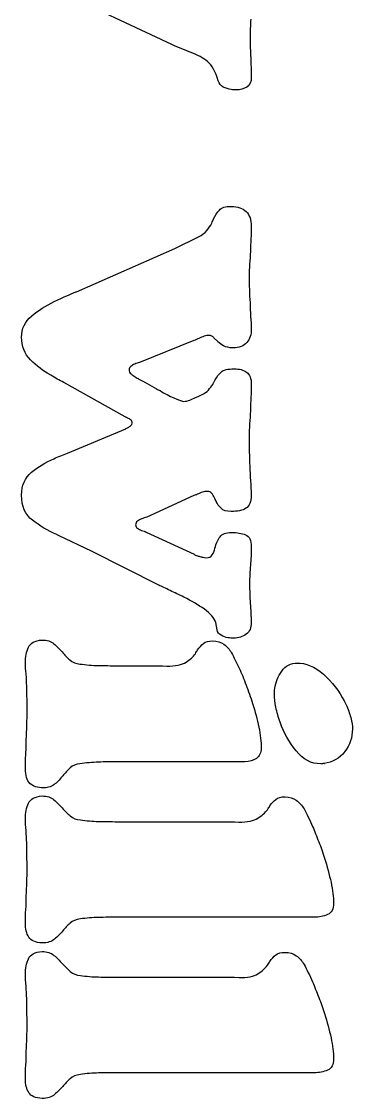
# Model space of a CAD drawing. Extents: x 0 to 771, y 958 to 1701.
# Drawn here: x 691.7 to 709.6, y 1391.6 to 1449.7 of the extents above; entities that cross this region are included whole.
import ezdxf

# ---------------------------------------------------------------- set-up
doc = ezdxf.new("R2010")
doc.units = 0
doc.layers.add('H0114_Printing', color=7, linetype='CONTINUOUS')

msp = doc.modelspace()

# ---------------------------------------------------------------- linework, layer by layer
at = {"layer": 'H0114_Printing', "color": 4}
for points in [[(699.824883, 1448.485364), (693.436883, 1451.490364)], [(703.295882, 1446.036364), (703.156882, 1446.036364)], [(694.676483, 1435.152564), (699.991483, 1437.486564), (701.262482, 1438.110564)], [(694.653483, 1435.152564), (694.676483, 1435.152564)], [(701.008482, 1432.517564), (698.073483, 1431.339564)], [(697.311483, 1428.404564), (694.006483, 1430.253564)], [(697.449483, 1428.335564), (697.426483, 1428.335564), (697.403483, 1428.358564)], [(694.191483, 1426.440564), (697.334483, 1427.757564)], [(701.008482, 1424.152564), (698.466483, 1422.997564)], [(699.113483, 1419.322565), (695.485483, 1421.148564), (693.752483, 1421.980564)], [(698.443483, 1422.188564), (701.031482, 1420.986564)], [(702.256482, 1416.919565), (702.186482, 1417.312565)], [(696.881483, 1414.978765), (696.904483, 1414.978765)], [(696.904483, 1414.978765), (699.313483, 1414.978765), (699.544483, 1414.955765)], [(706.600482, 1415.117765), (706.658482, 1415.117765), (706.739482, 1415.117765)], [(705.353482, 1413.452765), (705.353482, 1413.603765)], [(703.758482, 1409.802765), (696.903483, 1409.802765)], [(707.940482, 1409.686765), (707.895482, 1409.686765), (707.848482, 1409.686765)], [(708.056482, 1409.709765), (707.987482, 1409.709765)], [(708.033482, 1409.709765), (708.056482, 1409.709765)], [(696.881383, 1406.567365), (696.904383, 1406.567365)], [(696.904383, 1406.567365), (703.204382, 1406.567365), (703.434382, 1406.544365)], [(707.502382, 1401.414365), (696.908383, 1401.414365)], [(696.881383, 1398.179165), (696.904383, 1398.179165)], [(696.904383, 1398.179165), (703.204382, 1398.179165), (703.434382, 1398.156165)], [(707.502382, 1393.026165), (696.908383, 1393.026165)]]:
    msp.add_lwpolyline(points, dxfattribs=at)
for points in [[(704.081882, 1449.848364), (704.066882, 1449.679364), (704.054882, 1449.510364), (704.047882, 1449.340364)], [(704.047882, 1449.340364), (704.039882, 1449.171364), (704.035882, 1449.002364), (704.035882, 1448.832364)], [(704.035882, 1448.832364), (704.035882, 1448.647364), (704.039882, 1448.466364), (704.047882, 1448.289364)], [(700.368882, 1448.243364), (700.190882, 1448.312364), (700.009882, 1448.393364), (699.824883, 1448.485364)], [(700.865882, 1448.046364), (700.711882, 1448.108364), (700.545882, 1448.173364), (700.368882, 1448.243364)], [(701.745882, 1447.561364), (701.498882, 1447.762364), (701.205882, 1447.923364), (700.865882, 1448.046364)], [(704.047882, 1448.289364), (704.054882, 1448.112364), (704.066882, 1447.939364), (704.081882, 1447.769364)], [(702.324882, 1446.521364), (702.184882, 1447.014364), (701.991882, 1447.361364), (701.745882, 1447.561364)], [(704.081882, 1447.769364), (704.081882, 1447.600364), (704.085882, 1447.426364), (704.093882, 1447.249364)], [(704.093882, 1447.249364), (704.100882, 1447.072364), (704.104882, 1446.891364), (704.104882, 1446.706364)], [(702.589882, 1446.186364), (702.458882, 1446.255364), (702.370882, 1446.367364), (702.324882, 1446.521364)], [(704.104882, 1446.706364), (704.104882, 1446.459364), (704.023882, 1446.286364), (703.861882, 1446.186364)], [(703.017882, 1446.059364), (702.863882, 1446.075364), (702.721882, 1446.116364), (702.589882, 1446.186364)], [(703.156882, 1446.036364), (703.110882, 1446.036364), (703.064882, 1446.044364), (703.017882, 1446.059364)], [(703.861882, 1446.186364), (703.700882, 1446.086364), (703.511882, 1446.036364), (703.295882, 1446.036364)], [(702.071482, 1439.080564), (702.163482, 1439.265564), (702.268482, 1439.423564), (702.383482, 1439.554564)], [(702.383482, 1439.554564), (702.498482, 1439.685564), (702.710482, 1439.751564), (703.018482, 1439.751564)], [(703.018482, 1439.751564), (703.373482, 1439.751564), (703.642482, 1439.658564), (703.827482, 1439.473564)], [(703.827482, 1439.473564), (704.012482, 1439.288564), (704.105482, 1439.027564), (704.105482, 1438.688564)], [(701.701482, 1438.445564), (701.809482, 1438.576564), (701.901482, 1438.711564), (701.979482, 1438.849564)], [(701.979482, 1438.849564), (701.994482, 1438.895564), (702.009482, 1438.938564), (702.025482, 1438.977564)], [(702.025482, 1438.977564), (702.040482, 1439.015564), (702.055482, 1439.050564), (702.071482, 1439.080564)], [(701.262482, 1438.110564), (701.447482, 1438.202564), (701.593482, 1438.314564), (701.701482, 1438.445564)], [(704.105482, 1438.688564), (704.105482, 1438.456564), (704.097482, 1438.229564), (704.081482, 1438.006564)], [(704.081482, 1438.006564), (704.066482, 1437.783564), (704.058482, 1437.555564), (704.058482, 1437.324564)], [(704.058482, 1437.324564), (704.043482, 1437.093564), (704.027482, 1436.866564), (704.012482, 1436.643564)], [(704.012482, 1436.643564), (703.997482, 1436.419564), (703.989482, 1436.192564), (703.989482, 1435.960564)], [(703.989482, 1435.960564), (703.989482, 1435.730564), (703.993482, 1435.498564), (704.001482, 1435.268564)], [(704.001482, 1435.268564), (704.008482, 1435.036564), (704.020482, 1434.798564), (704.035482, 1434.551564)], [(693.474483, 1434.621564), (693.690483, 1434.728564), (693.898483, 1434.825564), (694.098483, 1434.909564)], [(694.098483, 1434.909564), (694.299483, 1434.994564), (694.484483, 1435.075564), (694.653483, 1435.152564)], [(692.261483, 1433.835564), (692.623483, 1434.143564), (693.028483, 1434.405564), (693.474483, 1434.621564)], [(704.035482, 1434.551564), (704.035482, 1434.443564), (704.039482, 1434.332564), (704.047482, 1434.216564)], [(704.047482, 1434.216564), (704.054482, 1434.100564), (704.058482, 1433.981564), (704.058482, 1433.858564)], [(691.719483, 1432.702564), (691.719483, 1433.149564), (691.900483, 1433.527564), (692.261483, 1433.835564)], [(704.058482, 1433.858564), (704.074482, 1433.750564), (704.085482, 1433.634564), (704.093482, 1433.511564)], [(704.093482, 1433.511564), (704.101482, 1433.388564), (704.105482, 1433.273564), (704.105482, 1433.164564)], [(704.105482, 1433.164564), (704.105482, 1432.841564), (704.024482, 1432.587564), (703.862482, 1432.402564)], [(692.204483, 1431.478564), (691.880483, 1431.801564), (691.719483, 1432.209564), (691.719483, 1432.702564)], [(701.147482, 1432.575564), (701.100482, 1432.552564), (701.054482, 1432.533564), (701.008482, 1432.517564)], [(701.285482, 1432.633564), (701.239482, 1432.618564), (701.193482, 1432.599564), (701.147482, 1432.575564)], [(701.424482, 1432.690564), (701.378482, 1432.668564), (701.332482, 1432.649564), (701.285482, 1432.633564)], [(701.562482, 1432.749564), (701.517482, 1432.733564), (701.470482, 1432.714564), (701.424482, 1432.690564)], [(701.701482, 1432.783564), (701.655482, 1432.776564), (701.609482, 1432.764564), (701.562482, 1432.749564)], [(701.840482, 1432.795564), (701.794482, 1432.795564), (701.747482, 1432.791564), (701.701482, 1432.783564)], [(701.979482, 1432.760564), (701.932482, 1432.783564), (701.886482, 1432.795564), (701.840482, 1432.795564)], [(702.094482, 1432.656564), (702.063482, 1432.702564), (702.025482, 1432.737564), (701.979482, 1432.760564)], [(702.198482, 1432.563564), (702.159482, 1432.595564), (702.125482, 1432.626564), (702.094482, 1432.656564)], [(702.302482, 1432.448564), (702.271482, 1432.494564), (702.237482, 1432.533564), (702.198482, 1432.563564)], [(702.614482, 1432.228564), (702.483482, 1432.298564), (702.379482, 1432.371564), (702.302482, 1432.448564)], [(703.862482, 1432.402564), (703.700482, 1432.217564), (703.449482, 1432.125564), (703.111482, 1432.125564)], [(703.111482, 1432.125564), (702.911482, 1432.125564), (702.745482, 1432.159564), (702.614482, 1432.228564)], [(693.290483, 1430.646564), (692.889483, 1430.877564), (692.527483, 1431.154564), (692.204483, 1431.478564)], [(697.819483, 1431.246564), (697.742483, 1431.216564), (697.672483, 1431.173564), (697.611483, 1431.119564)], [(697.946483, 1431.293564), (697.908483, 1431.278564), (697.865483, 1431.262564), (697.819483, 1431.246564)], [(698.073483, 1431.339564), (698.027483, 1431.324564), (697.984483, 1431.308564), (697.946483, 1431.293564)], [(693.648483, 1430.438564), (693.532483, 1430.499564), (693.413483, 1430.569564), (693.290483, 1430.646564)], [(697.611483, 1431.119564), (697.549483, 1431.066564), (697.518483, 1431.008564), (697.518483, 1430.946564)], [(697.518483, 1430.946564), (697.518483, 1430.854564), (697.553483, 1430.777564), (697.623483, 1430.715564)], [(697.623483, 1430.715564), (697.692483, 1430.654564), (697.765483, 1430.600564), (697.842483, 1430.553564)], [(702.163482, 1430.392564), (702.240482, 1430.561564), (702.344482, 1430.704564), (702.475482, 1430.819564)], [(702.475482, 1430.819564), (702.606482, 1430.935564), (702.841482, 1430.992564), (703.180482, 1430.992564)], [(703.180482, 1430.992564), (703.457482, 1430.992564), (703.681482, 1430.931564), (703.851482, 1430.807564)], [(703.851482, 1430.807564), (704.020482, 1430.684564), (704.105482, 1430.476564), (704.105482, 1430.183564)], [(694.006483, 1430.253564), (693.883483, 1430.315564), (693.763483, 1430.376564), (693.648483, 1430.438564)], [(697.842483, 1430.553564), (697.873483, 1430.538564), (697.908483, 1430.518564), (697.946483, 1430.495564)], [(697.946483, 1430.495564), (697.984483, 1430.472564), (698.019483, 1430.453564), (698.050483, 1430.438564)], [(698.050483, 1430.438564), (698.173483, 1430.376564), (698.319483, 1430.296564), (698.489483, 1430.195564)], [(698.489483, 1430.195564), (698.659483, 1430.095564), (698.828483, 1429.999564), (698.998483, 1429.906564)], [(701.794482, 1429.848564), (701.886482, 1429.949564), (701.963482, 1430.045564), (702.025482, 1430.137564)], [(702.025482, 1430.137564), (702.040482, 1430.183564), (702.059482, 1430.226564), (702.082482, 1430.265564)], [(702.082482, 1430.265564), (702.106482, 1430.303564), (702.132482, 1430.345564), (702.163482, 1430.392564)], [(704.105482, 1430.183564), (704.105482, 1429.937564), (704.097482, 1429.695564), (704.081482, 1429.455564)], [(698.998483, 1429.906564), (699.028483, 1429.891564), (699.059483, 1429.875564), (699.090483, 1429.860564)], [(699.090483, 1429.860564), (699.121483, 1429.845564), (699.152483, 1429.829564), (699.183483, 1429.814564)], [(699.183483, 1429.814564), (699.444483, 1429.660564), (699.691483, 1429.529564), (699.922483, 1429.421564)], [(700.788482, 1429.305564), (700.889482, 1429.352564), (700.993482, 1429.398564), (701.100482, 1429.444564)], [(701.100482, 1429.444564), (701.162482, 1429.475564), (701.219482, 1429.502564), (701.273482, 1429.525564)], [(701.273482, 1429.525564), (701.328482, 1429.548564), (701.378482, 1429.567564), (701.424482, 1429.582564)], [(701.424482, 1429.582564), (701.578482, 1429.660564), (701.701482, 1429.748564), (701.794482, 1429.848564)], [(704.081482, 1429.455564), (704.066482, 1429.217564), (704.058482, 1428.974564), (704.058482, 1428.728564)], [(699.922483, 1429.421564), (700.153482, 1429.313564), (700.330482, 1429.251564), (700.453482, 1429.236564)], [(700.453482, 1429.236564), (700.577482, 1429.236564), (700.688482, 1429.259564), (700.788482, 1429.305564)], [(697.357483, 1428.369564), (697.341483, 1428.377564), (697.326483, 1428.389564), (697.311483, 1428.404564)], [(697.403483, 1428.358564), (697.387483, 1428.358564), (697.372483, 1428.362564), (697.357483, 1428.369564)], [(697.611483, 1428.231564), (697.565483, 1428.270564), (697.510483, 1428.304564), (697.449483, 1428.335564)], [(704.058482, 1428.728564), (704.043482, 1428.496564), (704.027482, 1428.262564), (704.012482, 1428.023564)], [(697.334483, 1427.757564), (697.334483, 1427.773564), (697.349483, 1427.784564), (697.380483, 1427.792564)], [(697.380483, 1427.792564), (697.411483, 1427.800564), (697.442483, 1427.811564), (697.473483, 1427.826564)], [(697.473483, 1427.826564), (697.518483, 1427.857564), (697.565483, 1427.892564), (697.611483, 1427.931564)], [(697.680483, 1428.058564), (697.680483, 1428.135564), (697.657483, 1428.192564), (697.611483, 1428.231564)], [(697.611483, 1427.931564), (697.657483, 1427.969564), (697.680483, 1428.011564), (697.680483, 1428.058564)], [(704.012482, 1428.023564), (703.997482, 1427.784564), (703.989482, 1427.541564), (703.989482, 1427.295564)], [(703.989482, 1427.295564), (703.989482, 1426.771564), (704.001482, 1426.251564), (704.024482, 1425.735564)], [(692.261483, 1425.412564), (692.623483, 1425.712564), (693.020483, 1425.955564), (693.452483, 1426.139564)], [(693.452483, 1426.139564), (693.575483, 1426.201564), (693.702483, 1426.255564), (693.833483, 1426.301564)], [(693.833483, 1426.301564), (693.963483, 1426.347564), (694.083483, 1426.394564), (694.191483, 1426.440564)], [(691.719483, 1424.175564), (691.719483, 1424.699564), (691.900483, 1425.111564), (692.261483, 1425.412564)], [(704.024482, 1425.735564), (704.047482, 1425.219564), (704.074482, 1424.699564), (704.105482, 1424.175564)], [(701.193482, 1424.222564), (701.162482, 1424.206564), (701.131482, 1424.195564), (701.100482, 1424.187564)], [(701.470482, 1424.337564), (701.378482, 1424.306564), (701.285482, 1424.268564), (701.193482, 1424.222564)], [(701.747482, 1424.383564), (701.655482, 1424.383564), (701.562482, 1424.368564), (701.470482, 1424.337564)], [(701.967482, 1424.279564), (701.913482, 1424.349564), (701.840482, 1424.383564), (701.747482, 1424.383564)], [(702.117482, 1424.037564), (702.071482, 1424.129564), (702.021482, 1424.210564), (701.967482, 1424.279564)], [(692.308483, 1422.824564), (691.915483, 1423.124564), (691.719483, 1423.574564), (691.719483, 1424.175564)], [(701.100482, 1424.187564), (701.069482, 1424.179564), (701.039482, 1424.168564), (701.008482, 1424.152564)], [(702.163482, 1423.944564), (702.148482, 1423.975564), (702.132482, 1424.006564), (702.117482, 1424.037564)], [(702.209482, 1423.828564), (702.194482, 1423.875564), (702.178482, 1423.914564), (702.163482, 1423.944564)], [(702.475482, 1423.470564), (702.360482, 1423.586564), (702.271482, 1423.705564), (702.209482, 1423.828564)], [(704.105482, 1424.175564), (704.105482, 1423.821564), (704.008482, 1423.586564), (703.816482, 1423.470564)], [(703.018482, 1423.297564), (702.772482, 1423.297564), (702.591482, 1423.355564), (702.475482, 1423.470564)], [(703.816482, 1423.470564), (703.623482, 1423.355564), (703.357482, 1423.297564), (703.018482, 1423.297564)], [(693.613483, 1422.049564), (693.136483, 1422.265564), (692.700483, 1422.523564), (692.308483, 1422.824564)], [(697.969483, 1422.777564), (697.900483, 1422.723564), (697.865483, 1422.658564), (697.865483, 1422.580564)], [(697.865483, 1422.580564), (697.865483, 1422.504564), (697.900483, 1422.442564), (697.969483, 1422.396564)], [(698.212483, 1422.904564), (698.119483, 1422.874564), (698.038483, 1422.831564), (697.969483, 1422.777564)], [(698.327483, 1422.951564), (698.281483, 1422.935564), (698.243483, 1422.919564), (698.212483, 1422.904564)], [(698.466483, 1422.997564), (698.420483, 1422.982564), (698.374483, 1422.966564), (698.327483, 1422.951564)], [(693.671483, 1422.015564), (693.648483, 1422.022564), (693.628483, 1422.034564), (693.613483, 1422.049564)], [(693.752483, 1421.980564), (693.721483, 1421.995564), (693.694483, 1422.007564), (693.671483, 1422.015564)], [(697.969483, 1422.396564), (698.038483, 1422.350564), (698.111483, 1422.311564), (698.189483, 1422.280564)], [(698.189483, 1422.280564), (698.235483, 1422.265564), (698.281483, 1422.250564), (698.327483, 1422.234564)], [(698.327483, 1422.234564), (698.374483, 1422.219564), (698.412483, 1422.204564), (698.443483, 1422.188564)], [(702.140482, 1421.310564), (702.217482, 1421.572564), (702.310482, 1421.780564), (702.418482, 1421.934564)], [(702.418482, 1421.934564), (702.525482, 1422.088564), (702.733482, 1422.165564), (703.042482, 1422.165564)], [(703.042482, 1422.165564), (703.334482, 1422.165564), (703.584482, 1422.122564), (703.793482, 1422.038564)], [(703.793482, 1422.038564), (704.001482, 1421.953564), (704.105482, 1421.741564), (704.105482, 1421.402564)], [(702.002482, 1420.952564), (702.063482, 1421.052564), (702.109482, 1421.171564), (702.140482, 1421.310564)], [(704.105482, 1421.402564), (704.105482, 1421.233564), (704.101482, 1421.063564), (704.093482, 1420.894564)], [(701.031482, 1420.986564), (701.062482, 1420.956564), (701.104482, 1420.933564), (701.158482, 1420.917564)], [(701.158482, 1420.917564), (701.212482, 1420.901564), (701.270482, 1420.886564), (701.332482, 1420.870564)], [(701.332482, 1420.870564), (701.393482, 1420.856564), (701.451482, 1420.840564), (701.505482, 1420.825564)], [(701.505482, 1420.825564), (701.558482, 1420.809564), (701.609482, 1420.802564), (701.655482, 1420.802564)], [(701.655482, 1420.802564), (701.824482, 1420.802564), (701.940482, 1420.852564), (702.002482, 1420.952564)], [(704.093482, 1420.894564), (704.085482, 1420.724564), (704.074482, 1420.555564), (704.058482, 1420.385564)], [(704.058482, 1420.385564), (704.043482, 1420.232564), (704.031482, 1420.070564), (704.024482, 1419.900565)], [(704.024482, 1419.900565), (704.016482, 1419.731565), (704.012482, 1419.562565), (704.012482, 1419.392565)], [(699.725483, 1419.033565), (699.486483, 1419.149565), (699.283483, 1419.246565), (699.113483, 1419.322565)], [(700.476482, 1418.675565), (700.215482, 1418.799565), (699.964483, 1418.918565), (699.725483, 1419.033565)], [(704.012482, 1419.392565), (704.012482, 1419.037565), (704.024482, 1418.687565), (704.047482, 1418.340565)], [(701.574482, 1418.028565), (701.242482, 1418.259565), (700.877482, 1418.475565), (700.476482, 1418.675565)], [(702.186482, 1417.312565), (702.109482, 1417.559565), (701.905482, 1417.797565), (701.574482, 1418.028565)], [(704.047482, 1418.340565), (704.070482, 1417.994565), (704.089482, 1417.651565), (704.105482, 1417.312565)], [(704.105482, 1417.312565), (704.105482, 1417.019565), (704.012482, 1416.808565), (703.827482, 1416.676565)], [(702.475482, 1416.619565), (702.360482, 1416.680565), (702.287482, 1416.781565), (702.256482, 1416.919565)], [(703.827482, 1416.676565), (703.642482, 1416.546565), (703.419482, 1416.473565), (703.157482, 1416.457565)], [(692.088483, 1415.971765), (692.196483, 1416.203765), (692.442483, 1416.334765), (692.828483, 1416.364765)], [(692.828483, 1416.364765), (693.090483, 1416.364765), (693.302483, 1416.295765), (693.465483, 1416.157765)], [(693.465483, 1416.157765), (693.627483, 1416.018765), (693.777483, 1415.872765), (693.916483, 1415.718765)], [(701.212482, 1415.833765), (701.305482, 1415.971765), (701.408482, 1416.087765), (701.525482, 1416.180765)], [(701.525482, 1416.180765), (701.640482, 1416.272765), (701.806482, 1416.318765), (702.023482, 1416.318765)], [(702.023482, 1416.318765), (702.254482, 1416.318765), (702.455482, 1416.257765), (702.625482, 1416.133765)], [(702.857482, 1416.480565), (702.718482, 1416.511565), (702.591482, 1416.557565), (702.475482, 1416.619565)], [(702.625482, 1416.133765), (702.795482, 1416.010765), (702.933482, 1415.856765), (703.042482, 1415.671765)], [(703.007482, 1416.469565), (702.952482, 1416.477565), (702.903482, 1416.480565), (702.857482, 1416.480565)], [(703.157482, 1416.457565), (703.111482, 1416.457565), (703.061482, 1416.461565), (703.007482, 1416.469565)], [(691.926483, 1415.117765), (691.926483, 1415.456765), (691.980483, 1415.741765), (692.088483, 1415.971765)], [(693.916483, 1415.718765), (694.040483, 1415.563765), (694.174483, 1415.421765), (694.321483, 1415.290765)], [(700.587482, 1415.163765), (700.802482, 1415.301765), (700.973482, 1415.456765), (701.096482, 1415.625765)], [(701.096482, 1415.625765), (701.111482, 1415.671765), (701.131482, 1415.710765), (701.154482, 1415.741765)], [(701.154482, 1415.741765), (701.177482, 1415.772765), (701.196482, 1415.802765), (701.212482, 1415.833765)], [(703.042482, 1415.671765), (703.103482, 1415.548765), (703.169482, 1415.417765), (703.238482, 1415.278765)], [(691.938483, 1414.805765), (691.930483, 1414.905765), (691.926483, 1415.009765), (691.926483, 1415.117765)], [(694.321483, 1415.290765), (694.468483, 1415.159765), (694.650483, 1415.086765), (694.866483, 1415.070765)], [(694.866483, 1415.070765), (695.205483, 1415.024765), (695.541483, 1414.997765), (695.873483, 1414.989765)], [(695.873483, 1414.989765), (696.205483, 1414.982765), (696.541483, 1414.978765), (696.881483, 1414.978765)], [(699.544483, 1414.955765), (700.023482, 1414.955765), (700.370482, 1415.024765), (700.587482, 1415.163765)], [(703.238482, 1415.278765), (703.307482, 1415.140765), (703.380482, 1414.993765), (703.457482, 1414.839765)], [(705.745482, 1414.689765), (705.945482, 1414.974765), (706.230482, 1415.117765), (706.600482, 1415.117765)], [(706.739482, 1415.117765), (707.232482, 1415.070765), (707.706482, 1414.820765), (708.160482, 1414.365765)], [(691.972483, 1414.493765), (691.957483, 1414.600765), (691.946483, 1414.704765), (691.938483, 1414.805765)], [(692.007483, 1413.557765), (692.000483, 1413.873765), (691.988483, 1414.185765), (691.972483, 1414.493765)], [(703.457482, 1414.839765), (703.580482, 1414.562765), (703.704482, 1414.261765), (703.827482, 1413.938765)], [(705.376482, 1413.753765), (705.422482, 1414.092765), (705.545482, 1414.404765), (705.745482, 1414.689765)], [(708.160482, 1414.365765), (708.615482, 1413.911765), (708.965482, 1413.415765), (709.211482, 1412.875765)], [(703.827482, 1413.938765), (703.950482, 1413.614765), (704.066482, 1413.283765), (704.174482, 1412.944765)], [(705.353482, 1413.603765), (705.353482, 1413.657765), (705.360482, 1413.707765), (705.376482, 1413.753765)], [(692.019483, 1412.621765), (692.019483, 1412.929765), (692.015483, 1413.241765), (692.007483, 1413.557765)], [(705.433482, 1412.736765), (705.379482, 1412.998765), (705.353482, 1413.237765), (705.353482, 1413.452765)], [(692.007483, 1411.824765), (692.015483, 1412.093765), (692.019483, 1412.359765), (692.019483, 1412.621765)], [(704.174482, 1412.944765), (704.313482, 1412.513765), (704.424482, 1412.085765), (704.509482, 1411.662765)], [(705.653482, 1411.927765), (705.561482, 1412.205765), (705.487482, 1412.475765), (705.433482, 1412.736765)], [(709.211482, 1412.875765), (709.319482, 1412.644765), (709.404482, 1412.413765), (709.466482, 1412.182765)], [(709.466482, 1412.182765), (709.527482, 1411.951765), (709.558482, 1411.742765), (709.558482, 1411.558765)], [(691.972483, 1411.026765), (691.988483, 1411.288765), (692.000483, 1411.554765), (692.007483, 1411.824765)], [(704.509482, 1411.662765), (704.594482, 1411.238765), (704.636482, 1410.865765), (704.636482, 1410.541765)], [(706.519482, 1410.391765), (706.142482, 1410.861765), (705.853482, 1411.373765), (705.653482, 1411.927765)], [(709.558482, 1411.558765), (709.558482, 1411.111765), (709.420482, 1410.707765), (709.142482, 1410.344765)], [(691.949483, 1410.229765), (691.965483, 1410.499765), (691.972483, 1410.765765), (691.972483, 1411.026765)], [(704.636482, 1410.541765), (704.636482, 1410.279765), (704.551482, 1410.090765), (704.382482, 1409.975765)], [(707.848482, 1409.686765), (707.340482, 1409.686765), (706.897482, 1409.921765), (706.519482, 1410.391765)], [(709.142482, 1410.344765), (708.865482, 1409.983765), (708.495482, 1409.771765), (708.033482, 1409.709765)], [(691.926483, 1409.431765), (691.926483, 1409.694765), (691.934483, 1409.959765), (691.949483, 1410.229765)], [(694.865483, 1409.686765), (694.649483, 1409.671765), (694.472483, 1409.597765), (694.332483, 1409.466765)], [(695.873483, 1409.778765), (695.540483, 1409.763765), (695.205483, 1409.732765), (694.865483, 1409.686765)], [(696.903483, 1409.802765), (696.548483, 1409.802765), (696.204483, 1409.794765), (695.873483, 1409.778765)], [(704.382482, 1409.975765), (704.212482, 1409.859765), (704.004482, 1409.802765), (703.758482, 1409.802765)], [(707.987482, 1409.709765), (707.971482, 1409.709765), (707.956482, 1409.702765), (707.940482, 1409.686765)], [(692.169483, 1408.634765), (692.007483, 1408.796765), (691.926483, 1409.062765), (691.926483, 1409.431765)], [(694.332483, 1409.466765), (694.194483, 1409.336765), (694.062483, 1409.193765), (693.939483, 1409.039765)], [(692.920483, 1408.392765), (692.581483, 1408.392765), (692.331483, 1408.473765), (692.169483, 1408.634765)], [(693.522483, 1408.600765), (693.367483, 1408.461765), (693.167483, 1408.392765), (692.920483, 1408.392765)], [(693.939483, 1409.039765), (693.816483, 1408.885765), (693.676483, 1408.739765), (693.522483, 1408.600765)], [(692.088383, 1407.561365), (692.196383, 1407.792365), (692.443383, 1407.923365), (692.828383, 1407.953365)], [(692.828383, 1407.953365), (693.090383, 1407.953365), (693.302383, 1407.884365), (693.464383, 1407.746365)], [(691.926383, 1406.706365), (691.926383, 1407.045365), (691.980383, 1407.330365), (692.088383, 1407.561365)], [(693.464383, 1407.746365), (693.626383, 1407.607365), (693.777383, 1407.461365), (693.916383, 1407.307365)], [(705.051382, 1407.330365), (705.074382, 1407.361365), (705.094382, 1407.391365), (705.109382, 1407.422365)], [(705.109382, 1407.422365), (705.203382, 1407.561365), (705.307382, 1407.676365), (705.423382, 1407.769365)], [(705.423382, 1407.769365), (705.539382, 1407.861365), (705.706382, 1407.908365), (705.924382, 1407.908365)], [(705.924382, 1407.908365), (706.156382, 1407.908365), (706.358382, 1407.846365), (706.528382, 1407.723365)], [(706.528382, 1407.723365), (706.699382, 1407.599365), (706.839382, 1407.445365), (706.947382, 1407.260365)], [(693.916383, 1407.307365), (694.055383, 1407.153365), (694.198383, 1407.010365), (694.344383, 1406.879365)], [(694.344383, 1406.879365), (694.491383, 1406.748365), (694.673383, 1406.675365), (694.889383, 1406.660365)], [(704.458382, 1406.752365), (704.675382, 1406.890365), (704.845382, 1407.045365), (704.970382, 1407.214365)], [(704.970382, 1407.214365), (705.001382, 1407.260365), (705.028382, 1407.299365), (705.051382, 1407.330365)], [(706.947382, 1407.260365), (707.024382, 1407.122365), (707.101382, 1406.972365), (707.178382, 1406.810365)], [(707.178382, 1406.810365), (707.255382, 1406.648365), (707.332382, 1406.482365), (707.409382, 1406.313365)], [(691.938383, 1406.382365), (691.930383, 1406.490365), (691.926383, 1406.598365), (691.926383, 1406.706365)], [(691.973383, 1406.036365), (691.957383, 1406.159365), (691.946383, 1406.274365), (691.938383, 1406.382365)], [(694.889383, 1406.660365), (695.213383, 1406.613365), (695.541383, 1406.586365), (695.873383, 1406.578365)], [(695.873383, 1406.578365), (696.205383, 1406.571365), (696.541383, 1406.567365), (696.881383, 1406.567365)], [(703.434382, 1406.544365), (703.900382, 1406.544365), (704.241382, 1406.613365), (704.458382, 1406.752365)], [(707.409382, 1406.313365), (707.517382, 1406.051365), (707.628382, 1405.774365), (707.744382, 1405.481365)], [(691.984383, 1405.712365), (691.977383, 1405.820365), (691.973383, 1405.928365), (691.973383, 1406.036365)], [(691.996383, 1405.365365), (691.996383, 1405.489365), (691.992383, 1405.605365), (691.984383, 1405.712365)], [(692.008383, 1404.707365), (692.000383, 1404.930365), (691.996383, 1405.150365), (691.996383, 1405.365365)], [(707.744382, 1405.481365), (707.860382, 1405.188365), (707.964382, 1404.895365), (708.056382, 1404.603365)], [(692.019383, 1404.048365), (692.019383, 1404.264365), (692.015383, 1404.484365), (692.008383, 1404.707365)], [(708.056382, 1404.603365), (708.195382, 1404.156365), (708.311382, 1403.721365), (708.403382, 1403.297365)], [(692.008383, 1403.308365), (692.015383, 1403.555365), (692.019383, 1403.802365), (692.019383, 1404.048365)], [(691.973383, 1402.569365), (691.988383, 1402.816365), (692.000383, 1403.062365), (692.008383, 1403.308365)], [(708.403382, 1403.297365), (708.495382, 1402.873365), (708.541382, 1402.500365), (708.541382, 1402.176365)], [(691.949383, 1401.830365), (691.965383, 1402.076365), (691.973383, 1402.323365), (691.973383, 1402.569365)], [(708.541382, 1402.176365), (708.541382, 1401.853365), (708.434382, 1401.645365), (708.218382, 1401.553365)], [(691.926383, 1401.090365), (691.926383, 1401.337365), (691.934383, 1401.584365), (691.949383, 1401.830365)], [(708.218382, 1401.553365), (708.002382, 1401.460365), (707.763382, 1401.414365), (707.502382, 1401.414365)], [(692.111383, 1400.339365), (691.988383, 1400.532365), (691.926383, 1400.782365), (691.926383, 1401.090365)], [(694.334383, 1401.090365), (694.195383, 1400.967365), (694.064383, 1400.828365), (693.940383, 1400.674365)], [(694.891383, 1401.321365), (694.659383, 1401.291365), (694.474383, 1401.214365), (694.334383, 1401.090365)], [(695.876383, 1401.402365), (695.544383, 1401.395365), (695.215383, 1401.368365), (694.891383, 1401.321365)], [(696.908383, 1401.414365), (696.552383, 1401.414365), (696.208383, 1401.410365), (695.876383, 1401.402365)], [(693.940383, 1400.674365), (693.801383, 1400.520365), (693.654383, 1400.374365), (693.500383, 1400.235365)], [(692.828383, 1400.027365), (692.473383, 1400.043365), (692.234383, 1400.147365), (692.111383, 1400.339365)], [(693.500383, 1400.235365), (693.345383, 1400.097365), (693.121383, 1400.027365), (692.828383, 1400.027365)], [(692.088383, 1399.173165), (692.196383, 1399.404165), (692.443383, 1399.535165), (692.828383, 1399.565165)], [(692.828383, 1399.565165), (693.090383, 1399.565165), (693.302383, 1399.496165), (693.464383, 1399.358165)], [(693.464383, 1399.358165), (693.626383, 1399.219165), (693.777383, 1399.073165), (693.916383, 1398.919165)], [(705.109382, 1399.034165), (705.203382, 1399.173165), (705.307382, 1399.288165), (705.423382, 1399.381165)], [(705.423382, 1399.381165), (705.539382, 1399.473165), (705.706382, 1399.520165), (705.924382, 1399.520165)], [(705.924382, 1399.520165), (706.156382, 1399.520165), (706.358382, 1399.458165), (706.528382, 1399.335165)], [(706.528382, 1399.335165), (706.699382, 1399.211165), (706.839382, 1399.057165), (706.947382, 1398.872165)], [(691.926383, 1398.318165), (691.926383, 1398.657165), (691.980383, 1398.942165), (692.088383, 1399.173165)], [(693.916383, 1398.919165), (694.055383, 1398.765165), (694.198383, 1398.622165), (694.344383, 1398.491165)], [(704.458382, 1398.364165), (704.675382, 1398.502165), (704.845382, 1398.657165), (704.970382, 1398.826165)], [(704.970382, 1398.826165), (705.001382, 1398.872165), (705.028382, 1398.911165), (705.051382, 1398.942165)], [(705.051382, 1398.942165), (705.074382, 1398.973165), (705.094382, 1399.003165), (705.109382, 1399.034165)], [(706.947382, 1398.872165), (707.024382, 1398.734165), (707.101382, 1398.584165), (707.178382, 1398.422165)], [(691.938383, 1397.994165), (691.930383, 1398.102165), (691.926383, 1398.210165), (691.926383, 1398.318165)], [(694.344383, 1398.491165), (694.491383, 1398.360165), (694.673383, 1398.287165), (694.889383, 1398.272165)], [(694.889383, 1398.272165), (695.213383, 1398.225165), (695.541383, 1398.198165), (695.873383, 1398.190165)], [(695.873383, 1398.190165), (696.205383, 1398.183165), (696.541383, 1398.179165), (696.881383, 1398.179165)], [(703.434382, 1398.156165), (703.900382, 1398.156165), (704.241382, 1398.225165), (704.458382, 1398.364165)], [(707.178382, 1398.422165), (707.255382, 1398.260165), (707.332382, 1398.094165), (707.409382, 1397.925165)], [(691.973383, 1397.648165), (691.957383, 1397.771165), (691.946383, 1397.886165), (691.938383, 1397.994165)], [(691.984383, 1397.324165), (691.977383, 1397.432165), (691.973383, 1397.540165), (691.973383, 1397.648165)], [(707.409382, 1397.925165), (707.517382, 1397.663165), (707.628382, 1397.386165), (707.744382, 1397.093165)], [(691.996383, 1396.977165), (691.996383, 1397.101165), (691.992383, 1397.217165), (691.984383, 1397.324165)], [(692.008383, 1396.319165), (692.000383, 1396.542165), (691.996383, 1396.762165), (691.996383, 1396.977165)], [(707.744382, 1397.093165), (707.860382, 1396.800165), (707.964382, 1396.507165), (708.056382, 1396.215165)], [(692.019383, 1395.660165), (692.019383, 1395.876165), (692.015383, 1396.096165), (692.008383, 1396.319165)], [(708.056382, 1396.215165), (708.195382, 1395.768165), (708.311382, 1395.333165), (708.403382, 1394.909165)], [(692.008383, 1394.920165), (692.015383, 1395.167165), (692.019383, 1395.414165), (692.019383, 1395.660165)], [(691.973383, 1394.181165), (691.988383, 1394.428165), (692.000383, 1394.674165), (692.008383, 1394.920165)], [(708.403382, 1394.909165), (708.495382, 1394.485165), (708.541382, 1394.112165), (708.541382, 1393.788165)], [(691.949383, 1393.442165), (691.965383, 1393.688165), (691.973383, 1393.935165), (691.973383, 1394.181165)], [(691.926383, 1392.702165), (691.926383, 1392.949165), (691.934383, 1393.196165), (691.949383, 1393.442165)], [(708.541382, 1393.788165), (708.541382, 1393.465165), (708.434382, 1393.257165), (708.218382, 1393.165165)], [(694.891383, 1392.933165), (694.659383, 1392.903165), (694.474383, 1392.826165), (694.334383, 1392.702165)], [(695.876383, 1393.014165), (695.544383, 1393.007165), (695.215383, 1392.980165), (694.891383, 1392.933165)], [(696.908383, 1393.026165), (696.552383, 1393.026165), (696.208383, 1393.022165), (695.876383, 1393.014165)], [(708.218382, 1393.165165), (708.002382, 1393.072165), (707.763382, 1393.026165), (707.502382, 1393.026165)], [(692.111383, 1391.951165), (691.988383, 1392.144165), (691.926383, 1392.394165), (691.926383, 1392.702165)], [(693.940383, 1392.286165), (693.801383, 1392.132165), (693.654383, 1391.986165), (693.500383, 1391.847165)], [(694.334383, 1392.702165), (694.195383, 1392.579165), (694.064383, 1392.440165), (693.940383, 1392.286165)], [(692.828383, 1391.639165), (692.473383, 1391.655165), (692.234383, 1391.759165), (692.111383, 1391.951165)], [(693.500383, 1391.847165), (693.345383, 1391.709165), (693.121383, 1391.639165), (692.828383, 1391.639165)]]:
    msp.add_open_spline(points, degree=3, dxfattribs=at)

doc.saveas('drawing.dxf')
